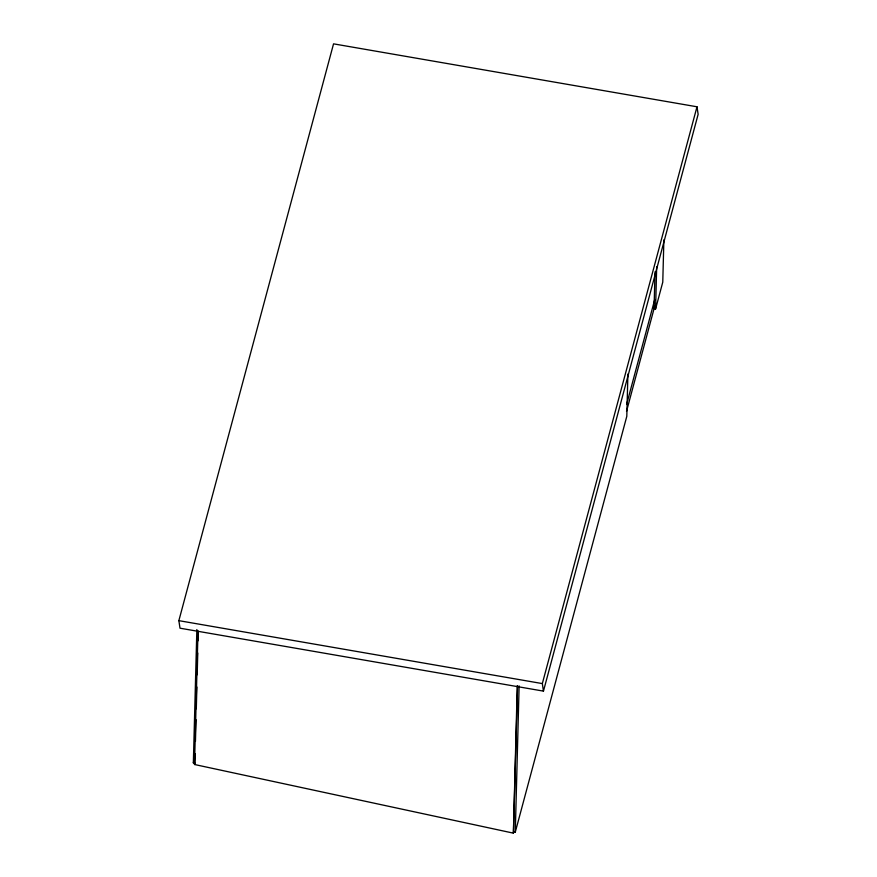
<?xml version="1.0" encoding="UTF-8"?>
<svg xmlns="http://www.w3.org/2000/svg" width="877" height="877" viewBox="0 0 877 877"><rect width="100%" height="100%" fill="white"/><g stroke="black" fill="none" stroke-linecap="round" stroke-linejoin="round"><path stroke-width="1.32" d="M517.594 685.759L513.407 833.15L194.519 764.503L194.88 763.165L193.357 762.837L196.854 629.554M194.519 764.503L198.005 631.221M194.88 763.165L195.122 753.639M195.45 741.405L196.02 719.644M196.305 708.759L196.876 686.998M197.193 674.764L197.763 652.992M198.081 640.758L198.334 631.232M513.407 833.15L517.266 685.737M513.769 831.813L515.281 832.13L519.118 685.913M627.91 374.008L626.803 416.301L515.281 832.13M655.02 271.826L654.056 308.66L655.579 308.989L662.771 282.153L663.878 239.849M655.579 308.989L656.687 266.696M178.864 620.653L333.545 43.85L696.996 106.786L698.136 114.317L543.455 691.12L180.004 628.195L178.864 620.653L542.326 683.589L543.455 691.12M193.357 762.837L194.42 758.868M542.326 683.589L696.996 106.786M626.693 404.122L654.702 299.671M626.507 411.39L654.746 306.106"/></g></svg>
